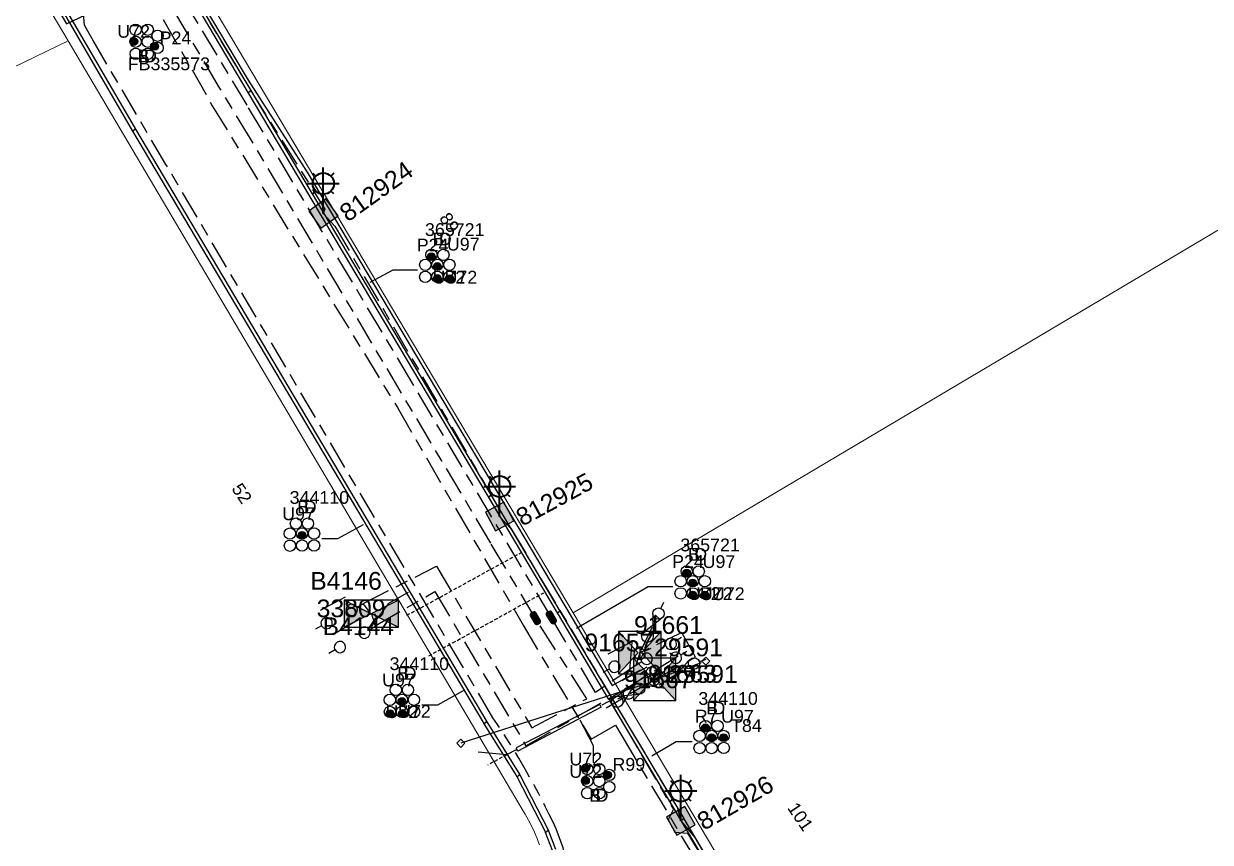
# Model space of a CAD drawing. Header units: metres. Extents: x 292510 to 295946, y 6251475 to 6256272.
# Drawn here: x 294801.5 to 294968.8, y 6255543.8 to 6255659.2 of the extents above; entities that cross this region are included whole.
import ezdxf
from ezdxf.enums import TextEntityAlignment as Align

# ---------------------------------------------------------------- set-up
doc = ezdxf.new("R2010")
doc.units = ezdxf.units.M
doc.linetypes.add('Cable Exist UG', pattern=[8.2, 4, -1.2, 1.8, -1.2])
doc.linetypes.add('DASHED', pattern=[0.75, 0.5, -0.25])
doc.layers.get('0').update_dxf_attribs({"color": 6})
doc.layers.add('Cadastre Land Parcels_SP_EXT', color=7, linetype='Continuous', lineweight=5)
for name, color, linetype in [('Duct_SP_EXT', 7, 'Continuous'), ('Equip_HV_EXT', 7, 'Continuous'), ('Equip_LV_EXT', 7, 'Continuous'), ('Equip_SP_SL_EXT', 7, 'Continuous'), ('Mains_HV_EXT', 7, 'Continuous'), ('Mains_LV_EXT', 7, 'Continuous'), ('Mains_SL_EXT', 7, 'Continuous'), ('Services_SP_EXT', 7, 'Continuous'), ('Sub_SP_EXT', 7, 'Continuous'), ('SupportsUG_SP_LV_SL_EXT', 7, 'Continuous'), ('Trench_SP_EXT', 7, 'Continuous')]:
    doc.layers.add(name, color=color, linetype=linetype)
doc.layers.add('UNKNOWN_FEATURES', color=1, linetype='DASHED', plot=False)
doc.styles.add('COLUMN_LABEL', font='arial.ttf')
doc.styles.add('iecARIAL', font='arial.ttf', dxfattribs={"height": 2})
doc.styles.add('POLE_LABEL', font='arial.ttf')
doc.styles.get("Standard").update_dxf_attribs({"font": 'arial.ttf'})
doc.styles.add('SWITCH_LABEL', font='arial.ttf', dxfattribs={"height": 2.5})
doc.linetypes.add('Cable E UG', pattern='A,6,-0.5,["E",Standard,S=1.7,R=0,X=0.5,Y=-1],-2.9', length=9.4)

# ---------------------------------------------------------------- blocks, each defined once
blk = doc.blocks.new('SUB_INDOOR_EXT')
h = blk.add_hatch(color=256)
h.paths.add_polyline_path([(3, 3), (0.24, 0), (3, -3)])
h.paths.add_polyline_path([(-3, -3), (-0.24, 0), (-3, 3)])
at = {"color": 7}
for p, q in [((-0.27, 0.81), (0.27, 0.81)), ((0, 0.81), (0, -0.81)), ((-0.27, -0.81), (0.27, -0.81))]:
    blk.add_line(p, q, dxfattribs=at)
blk.add_line((1.92, -2.26), (1.92, -2.26, 0))
for points in [[(-3, -3), (-0.24, 0), (-3, 3)], [(-3, -3), (3, -3), (3, 3), (-3, 3)], [(3, 3), (0.24, 0), (3, -3)]]:
    blk.add_lwpolyline(points, close=True)
for tag, height, flags, p in [('ASSET_NUM', 2.5, 8, (2, 2)), ('STREET_CODE', 0.2, 9, (1.5, 0)), ('CONSTRUCTED_VOLTAGE', 0.2, 9, (1.5, -0.2)), ('OPERATING_VOLTAGE', 0.2, 9, (1.5, -0.6)), ('ORIENTATION', 0.2, 9, (1.5, -0.8)), ('OWNED_BY', 0.2, 9, (1.5, -1)), ('OPERATED_BY', 0.2, 9, (1.5, -1.2)), ('SECONDARY_VOLTAGE', 0.2, 9, (1.5, -1.6)), ('NO_PHASES', 0.2, 9, (1.5, -0.4)), ('MAINTAINED_BY', 0.2, 9, (1.5, -1.4)), ('STATE', 0.2, 9, (1.5, -1.8)), ('SUBSTATION_TYPE', 0.2, 9, (1.5, -2.2)), ('STREETNAME', 0.2, 9, (1.5, -3)), ('SUBURB', 0.2, 9, (1.5, -3.2)), ('PARENT', 0.2, 9, (1.5, -2)), ('USAGE', 0.2, 9, (1.5, -2.4)), ('LEGEND', 0.2, 9, (1.5, -2.6)), ('LOCATION', 0.2, 9, (1.5, -2.8)), ('NOTES', 0.2, 9, (1.5, -3.4)), ('Z', 0.2, 1, (1.5, -3.6))]:
    blk.add_attdef(tag, text='', height=height, dxfattribs=dict(flags=flags)).set_placement(p, align=Align.MIDDLE_LEFT)
blk = doc.blocks.new('SUB_PADMOUNT_EXT')
for points in [[(0, 0), (-3.84, 1.92), (-3.84, -1.92)], [(0, 0), (3.84, 1.92), (3.84, -1.92)]]:
    blk.add_hatch(color=256).paths.add_polyline_path(points)
for p, q in [((3.84, 1.92), (-3.84, -1.92)), ((-3.84, 1.92), (3.84, -1.92))]:
    blk.add_line(p, q)
blk.add_lwpolyline([(-3.84, -1.92), (3.84, -1.92), (3.84, 1.92), (-3.84, 1.92)], close=True)
for tag, height, flags, p in [('ASSET_NUM', 2.5, 8, (2, 2)), ('STREET_CODE', 0.2, 9, (1.5, 0)), ('CONSTRUCTED_VOLTAGE', 0.2, 9, (1.5, -0.2)), ('OPERATING_VOLTAGE', 0.2, 9, (1.5, -0.6)), ('ORIENTATION', 0.2, 9, (1.5, -0.8)), ('OWNED_BY', 0.2, 9, (1.5, -1)), ('OPERATED_BY', 0.2, 9, (1.5, -1.2)), ('SECONDARY_VOLTAGE', 0.2, 9, (1.5, -1.6)), ('NO_PHASES', 0.2, 9, (1.5, -0.4)), ('MAINTAINED_BY', 0.2, 9, (1.5, -1.4)), ('STATE', 0.2, 9, (1.5, -1.8)), ('SUBSTATION_TYPE', 0.2, 9, (1.5, -2.2)), ('STREETNAME', 0.2, 9, (1.5, -3)), ('SUBURB', 0.2, 9, (1.5, -3.2)), ('PARENT', 0.2, 9, (1.5, -2)), ('USAGE', 0.2, 9, (1.5, -2.4)), ('LEGEND', 0.2, 9, (1.5, -2.6)), ('LOCATION', 0.2, 9, (1.5, -2.8)), ('NOTES', 0.2, 9, (1.5, -3.4)), ('Z', 0.2, 1, (1.5, -3.6))]:
    blk.add_attdef(tag, text='', height=height, dxfattribs=dict(flags=flags)).set_placement(p, align=Align.MIDDLE_LEFT)
blk = doc.blocks.new('COLUMN_EXT')
blk.add_hatch(color=256).paths.add_polyline_path([(-1.49, 1.48), (-1.49, -1.49), (1.48, -1.49), (1.48, 1.48)])
blk.add_lwpolyline([(-1.49, -1.49), (1.48, -1.49), (1.48, 1.48), (-1.49, 1.48)], close=True)
for tag, height, style, flags, p in [('ASSET_NUM', 2.5, 'COLUMN_LABEL', 8, (2, 2)), ('STRUCTURE_PLANT_NUMBER', 0.2, 'POLE_LABEL', 9, (1.81, 0.03)), ('STREET_CODE', 0.2, 'COLUMN_LABEL', 9, (1.81, -0.2))]:
    blk.add_attdef(tag, text='', height=height, dxfattribs=dict(style=style, flags=flags)).set_placement(p, align=Align.MIDDLE_LEFT)
at = {"flags": 9}
for tag, p in [('COLUMN_TYPE', (1.81, -0.4)), ('OWNED_BY', (1.81, -0.6)), ('STATE', (1.81, -0.8)), ('USAGE', (1.81, -1)), ('STREETNAME', (1.81, -1.6)), ('LEGEND', (1.81, -1.2)), ('LOCATION', (1.81, -1.4)), ('SUBURB', (1.81, -1.8)), ('NOTES', (1.81, -2))]:
    blk.add_attdef(tag, text='', height=0.2, dxfattribs=at).set_placement(p, align=Align.MIDDLE_LEFT)
at = {"flags": 1}
blk.add_attdef('Z', (1.81, -2.35), '', height=0.2, dxfattribs=at)
blk = doc.blocks.new('DUCT_EXT')
blk.add_circle((0, 0.8), 0.8)
at = {"flags": 1}
blk.add_attdef('Z', (0, 0), '', height=0.2, dxfattribs=at)
at = {"flags": 9}
for tag, p in [('DUCT_CODE', (0, 0)), ('XSECT_TYPE', (0, -0.2)), ('STATE', (0, -0.6)), ('FB_REFERENCE', (0, -0.4)), ('NOTES', (0, -0.8))]:
    blk.add_attdef(tag, text='', height=0.2, dxfattribs=at).set_placement(p, align=Align.MIDDLE_LEFT)
blk = doc.blocks.new('SL_LANTERN_EXT')
at = {"lineweight": 40}
for p, q in [((-1.46, 5.68), (-1.06, 5.28)), ((0, 1.97), (0, 6.47)), ((1.46, 5.68), (1.06, 5.28)), ((-2.25, 4.22), (2.25, 4.22)), ((-1.46, 2.76), (-1.06, 3.16)), ((0, 0), (0, 2.72)), ((1.46, 2.76), (1.06, 3.16))]:
    blk.add_line(p, q, dxfattribs=at)
blk.add_circle((0, 4.22), 1.5, dxfattribs=at)
at = {"style": 'iecARIAL', "flags": 9}
blk.add_attdef('ASSET_NUM', (1.5, 1.5), '', height=2.5, dxfattribs=at)
for tag, p, height, flags in [('OPERATING_VOLTAGE', (0.98, -1.65), 0.2, 9), ('ORIENTATION', (0.98, -1.85), 0.2, 9), ('CONSTRUCTED_VOLTAGE', (0.98, -0.65), 0.2, 9), ('CONTROL_TYPE', (0.98, -0.85), 0.2, 9), ('LANTERN_PURPOSE', (0.98, -1.05), 0.2, 9), ('LANTERN_TYPE', (0.98, -1.25), 0.2, 9), ('NO_PHASES', (0.98, -1.45), 0.2, 9), ('LNUMBER', (2.18, -3.25), 2.5, 8), ('OWNED_BY', (0.98, -2.05), 0.2, 9), ('STATE', (0.98, -2.25), 0.2, 9), ('USAGE', (0.98, -2.45), 0.2, 9), ('CEXIST', (0.98, -2.65), 0.2, 9), ('CNEW', (0.98, -2.85), 0.2, 9), ('CNUMBER', (0.98, -3.05), 0.2, 9), ('CREMOVE', (0.98, -3.25), 0.2, 9), ('CREPLACE', (0.98, -3.45), 0.2, 9), ('LKINGHEIGHT', (0.98, -3.65), 0.2, 9), ('LBRACKET', (0.98, -3.85), 0.2, 9), ('LBRACKETVOCAB', (0.98, -4.05), 0.2, 9), ('LCATEGORY', (0.98, -4.25), 0.2, 9), ('LCHARGE1', (0.98, -4.45), 0.2, 9), ('LCHARGE1PERCENT', (0.98, -4.65), 0.2, 9), ('LCHARGE2', (0.98, -4.85), 0.2, 9), ('LCHARGE2PERCENT', (0.98, -5.05), 0.2, 9), ('LCHARGE3', (0.98, -5.25), 0.2, 9), ('LCHARGE3PERCENT', (0.98, -5.45), 0.2, 9), ('LEXIST', (0.98, -5.65), 0.2, 9), ('LLAMP', (0.98, -5.85), 0.2, 9), ('LLAMPVOCAB', (0.98, -6.05), 0.2, 9), ('LMAST', (0.98, -6.25), 0.2, 9), ('LMASTVOCAB', (0.98, -6.45), 0.2, 9), ('LNEW', (0.98, -6.65), 0.2, 9), ('LANTNUMBER', (0.98, -6.85), 0.2, 9), ('LOUTREACH', (0.98, -7.25), 0.2, 9), ('LOUTREACHVOCAB', (0.98, -7.45), 0.2, 9), ('LRATECODE', (0.98, -7.65), 0.2, 9), ('LREMOVE', (0.98, -7.85), 0.2, 9), ('LREPLACE', (0.98, -8.05), 0.2, 9), ('LTYPE', (0.98, -8.25), 0.2, 9), ('LTYPEVOCAB', (0.98, -8.45), 0.2, 9), ('STREETNAME', (0.98, -9.25), 0.2, 9), ('SUBURB', (0.98, -9.45), 0.2, 1), ('LEGEND', (0.98, -8.65), 0.2, 9), ('LOCATION', (0.98, -8.85), 0.2, 9), ('NOTES', (0.98, -9.05), 0.2, 9)]:
    blk.add_attdef(tag, p, '', height=height, dxfattribs=dict(flags=flags))
blk = doc.blocks.new('CCP_EXT')
at = {"flags": 9}
for tag, p in [('LIFE_SUPPORT', (0, -1.6)), ('STATE', (0, -1.8)), ('NOTES', (0, -2))]:
    blk.add_attdef(tag, text='', height=0.2, dxfattribs=at).set_placement(p, align=Align.MIDDLE_LEFT)
blk.add_wipeout([(0, 0.57), (0.57, 0), (0, -0.57), (-0.57, 0)])
blk.add_lwpolyline([(-0.57, 0), (0, 0.57), (0.57, 0), (0, -0.57), (-0.57, 0)])
at = {"flags": 1}
blk.add_attdef('Z', (0, 0), '', height=0.2, dxfattribs=at)
at = {"flags": 9}
for tag, p in [('CCP_TYPE', (0, 0)), ('CONSTRUCTED_VOLTAGE', (0, -0.2)), ('OPERATING_VOLTAGE', (0, -0.6)), ('ORIENTATION', (0, -0.8)), ('OWNED_BY', (0, -1)), ('NO_PHASES', (0, -0.4)), ('USAGE', (0, -1.2)), ('LEGEND', (0, -1.4))]:
    blk.add_attdef(tag, text='', height=0.2, dxfattribs=at).set_placement(p, align=Align.MIDDLE_LEFT)
blk = doc.blocks.new('HV_STJ_EXT')
h = blk.add_hatch(color=256)
edge = h.paths.add_edge_path()
edge.add_ellipse((-0.59, 0.13), major_axis=(0.226, 0.226), ratio=1, start_angle=45, end_angle=135)
edge.add_line((-0.91, 0.13), (-0.91, -0.13))
edge.add_ellipse((-0.59, -0.13), major_axis=(0.226, 0.226), ratio=1, start_angle=135, end_angle=225)
edge.add_line((-0.59, -0.45), (0.59, -0.45))
edge.add_ellipse((0.59, -0.13), major_axis=(-0.226, 0.226), ratio=1, start_angle=135, end_angle=225)
edge.add_line((0.91, -0.13), (0.91, 0.13))
edge.add_ellipse((0.59, 0.13), major_axis=(-0.226, 0.226), ratio=1, start_angle=225, end_angle=315)
edge.add_line((0.59, 0.45), (-0.59, 0.45))
blk.add_lwpolyline([(-0.91, 0.13), (-0.91, -0.13, 0.414214), (-0.59, -0.45), (0.59, -0.45, 0.414214), (0.91, -0.13), (0.91, 0.13, 0.414214), (0.59, 0.45), (-0.59, 0.45, 0.414214)], format="xyb", close=True)
for tag, flags, p in [('ORIENTATION', 9, (1.5, 0)), ('Z', 1, (1.5, -0.8)), ('USAGE', 9, (1.5, -0.2)), ('LEGEND', 9, (1.5, -0.4)), ('NOTES', 9, (1.5, -0.6))]:
    blk.add_attdef(tag, text='', height=0.2, dxfattribs=dict(flags=flags)).set_placement(p, align=Align.MIDDLE_LEFT)
blk = doc.blocks.new('LV_UG_DFUSE_CLOSED_EXT')
for points in [[(1, 0), (0, 0)], [(5.04, 0.73), (2.16, -0.72)], [(5.05, -0.71), (2.16, 0.72)], [(6.2, 0.01), (7.2, 0.01)]]:
    blk.add_lwpolyline(points)
for centre in [(1.8, 0), (5.4, 0.01)]:
    blk.add_circle(centre, 0.8)
at = {"flags": 9}
for tag, p in [('ACTUAL_STATUS', (0, 0)), ('CONSTRUCTED_VOLTAGE', (0, -0.2)), ('OPERATING_VOLTAGE', (0, -0.6)), ('ORIENTATION', (0, -0.8)), ('STATE', (0, -1)), ('SWITCH_TYPE', (0, -1.2)), ('NO_PHASES', (0, -0.4)), ('USAGE', (0, -1.4)), ('NOTES', (0, -1.6))]:
    blk.add_attdef(tag, text='', height=0.2, dxfattribs=at).set_placement(p, align=Align.MIDDLE_LEFT)
at = {"flags": 1}
blk.add_attdef('Z', (0, 0), '', height=0.2, dxfattribs=at)
blk = doc.blocks.new('SWG_HOLEC_SU_EXT')
blk.add_line((1.8, -2), (5.8, -2))
for points in [[(1, 0), (0, 0)], [(6.6, 0), (7.6, 0)]]:
    blk.add_lwpolyline(points)
for points in [[(1.8, -0.8, 1), (1.8, 0.8, 1)], [(5.8, -0.8, 1), (5.8, 0.8, 1)]]:
    blk.add_lwpolyline(points, format="xyb", close=True)
at = {"style": 'SWITCH_LABEL', "flags": 8}
blk.add_attdef('ASSET_NUM', text='', height=2.5, rotation=179.9544, dxfattribs=at).set_placement((-2.4, 0), align=Align.MIDDLE_LEFT)
at = {"flags": 1}
blk.add_attdef('Z', (0, 0), '', height=0.2, dxfattribs=at)
at = {"flags": 9}
for tag, p in [('ACTUAL_STATUS', (0, -0.4)), ('CONSTRUCTED_VOLTAGE', (0, -0.6)), ('OPERATING_VOLTAGE', (0, -1)), ('ORIENTATION', (0, -1.2)), ('OWNED_BY', (0, -1.4)), ('NO_PHASES', (0, -0.8)), ('PARENT', (0, -1.6)), ('STATE', (0, -1.8)), ('SWITCH_TYPE', (0, -2)), ('STREETNAME', (0, -2.6)), ('SUBURB', (0, -2.8)), ('USAGE', (0, -2.2)), ('LOCATION', (0, -2.4)), ('NOTES', (0, -3))]:
    blk.add_attdef(tag, text='', height=0.2, dxfattribs=at).set_placement(p, align=Align.MIDDLE_LEFT)
at = {"style": 'SWITCH_LABEL', "flags": 9}
blk.add_attdef('STREET_CODE', text='', height=0.2, dxfattribs=at).set_placement((0, -0.2), align=Align.MIDDLE_LEFT)
blk = doc.blocks.new('CABLE_LARGE_EXT')
h = blk.add_hatch(color=256)
edge = h.paths.add_edge_path()
edge.add_arc((0, 0.55), 0.55, 0, 360)
blk.add_circle((0, 0.55), 0.55)
at = {"flags": 1}
blk.add_attdef('Z', (0, 0), '', height=0.2, dxfattribs=at)
at = {"flags": 9}
for tag, p in [('COND_CODE', (0, 0)), ('STATE', (0, -0.4)), ('XSECT_SIZE', (0, -0.6)), ('FB_REFERENCE', (0, -0.2)), ('NOTES', (0, -0.8))]:
    blk.add_attdef(tag, text='', height=0.2, dxfattribs=at).set_placement(p, align=Align.MIDDLE_LEFT)

msp = doc.modelspace()

# ---------------------------------------------------------------- linework, layer by layer
at = {"layer": 'Cadastre Land Parcels_SP_EXT', "linetype": 'Continuous'}
for points in [[(294605.49, 6255718.55), (294650.92, 6255644.6), (294651.61, 6255643.49), (294665.66, 6255616.88), (294666.37, 6255615.53), (294684.12, 6255596.9), (294807.76, 6255656.79), (294807.76, 6255656.79), (294756.42, 6255743.27)], [(295060.55, 6255683.98), (294878.95, 6255576.17), (294916.81, 6255512.44)], [(294874.19, 6255543.48), (294874.02, 6255543.93), (294873.85, 6255544.37), (294873.67, 6255544.8), (294873.48, 6255545.24), (294873.29, 6255545.67), (294873.08, 6255546.09), (294872.87, 6255546.52), (294872.66, 6255546.94), (294872.43, 6255547.36), (294872.2, 6255547.77), (294871.96, 6255548.18), (294807.76, 6255656.79), (294684.12, 6255596.9)]]:
    msp.add_lwpolyline(points, dxfattribs=at)
msp.add_lwpolyline([(295060.55, 6255683.98), (295056.23, 6255701.34), (295054.14, 6255708.99), (295047.13, 6255734.62), (294941.58, 6255738.13), (294819.38, 6255676.46), (294825.79, 6255665.67), (294878.95, 6255576.17), (295060.55, 6255683.98)], close=True, dxfattribs=at)
at = {"layer": 'Duct_SP_EXT'}
for p, q in [((294833.54, 6255649.79), (294822.37, 6255668.58)), ((294833.13, 6255649.55), (294821.95, 6255668.34)), ((294806.98, 6255661.92), (294817.22, 6255644.34)), ((294806.56, 6255661.68), (294816.8, 6255644.09)), ((294833.13, 6255649.55), (294833.34, 6255649.67)), ((294876.72, 6255576.19), (294833.13, 6255649.55)), ((294833.54, 6255649.79), (294833.34, 6255649.67)), ((294877.13, 6255576.43), (294833.54, 6255649.79)), ((294816.8, 6255644.09), (294817.01, 6255644.22)), ((294816.8, 6255644.09), (294866.35, 6255560.55)), ((294817.22, 6255644.34), (294817.01, 6255644.22)), ((294817.22, 6255644.34), (294866.76, 6255560.79)), ((294876.72, 6255576.19), (294876.92, 6255576.31)), ((294876.72, 6255576.19), (294876.92, 6255576.31)), ((294883.98, 6255563.97), (294876.72, 6255576.19)), ((294877.13, 6255576.43), (294876.92, 6255576.31)), ((294877.13, 6255576.43), (294876.92, 6255576.31)), ((294884.4, 6255564.21), (294877.13, 6255576.43)), ((294882.69, 6255563.27), (294870.9, 6255557.12)), ((294882.69, 6255563.27), (294882.8, 6255563.06)), ((294883.98, 6255563.97), (294884.19, 6255564.09)), ((294884.14, 6255563.73), (294884.34, 6255563.85)), ((294894.16, 6255546.91), (294884.14, 6255563.73)), ((294884.4, 6255564.21), (294884.19, 6255564.09)), ((294884.55, 6255563.97), (294884.34, 6255563.85)), ((294894.58, 6255547.16), (294884.55, 6255563.97)), ((294882.91, 6255562.85), (294871.12, 6255556.69)), ((294882.91, 6255562.85), (294882.8, 6255563.06)), ((294866.35, 6255560.55), (294866.55, 6255560.67)), ((294866.35, 6255560.54), (294866.55, 6255560.67)), ((294866.35, 6255560.55), (294866.35, 6255560.54)), ((294866.35, 6255560.54), (294871.02, 6255553.08)), ((294866.76, 6255560.79), (294866.55, 6255560.67)), ((294866.76, 6255560.79), (294866.55, 6255560.67)), ((294866.76, 6255560.79), (294866.76, 6255560.79)), ((294866.76, 6255560.79), (294871.43, 6255553.32)), ((294870.9, 6255557.12), (294871.01, 6255556.91)), ((294871.12, 6255556.69), (294871.01, 6255556.91)), ((294871.02, 6255553.08), (294871.23, 6255553.2)), ((294871.43, 6255553.32), (294871.23, 6255553.2)), ((294871.43, 6255553.32), (294875.45, 6255545.47)), ((294871.02, 6255553.08), (294875.02, 6255545.25)), ((294894.16, 6255546.91), (294894.37, 6255547.03)), ((294894.16, 6255546.91), (294894.37, 6255547.03)), ((294907.87, 6255523.82), (294894.16, 6255546.91)), ((294894.58, 6255547.16), (294894.37, 6255547.03)), ((294894.58, 6255547.15), (294894.37, 6255547.03)), ((294908.29, 6255524.06), (294894.58, 6255547.15)), ((294875.01, 6255545.26), (294875.23, 6255545.36)), ((294875.02, 6255545.25), (294875.01, 6255545.26)), ((294875.01, 6255545.26), (294876, 6255542.69)), ((294875.02, 6255545.25), (294875.23, 6255545.36)), ((294875.45, 6255545.47), (294875.23, 6255545.36)), ((294875.45, 6255545.46), (294875.23, 6255545.36)), ((294875.45, 6255545.47), (294875.45, 6255545.46)), ((294875.45, 6255545.46), (294876.46, 6255542.84))]:
    msp.add_line(p, q, dxfattribs=at)
for points in [[(294856.99, 6255624.47), (294853.52, 6255624.47), (294850.29, 6255622.74)], [(294843.51, 6255586.64), (294845.78, 6255586.64), (294849.38, 6255588.64)], [(294892.99, 6255579.86), (294889.52, 6255579.86), (294879.43, 6255573.94)], [(294892.99, 6255579.86), (294889.52, 6255579.86), (294879.43, 6255573.94)], [(294857.59, 6255563.2), (294859.87, 6255563.21), (294863.47, 6255565.2)], [(294881.8, 6255555.04), (294881.8, 6255557.44), (294879.92, 6255561.05)], [(294895.7, 6255558), (294893.46, 6255558), (294890.03, 6255555.96)]]:
    msp.add_lwpolyline(points, dxfattribs=at)
at = {"layer": 'Mains_HV_EXT', "linetype": 'Cable E UG'}
msp.add_lwpolyline([(294666.53, 6255745.87), (294665.73, 6255747.87), (294673.5, 6255750.5), (294682.13, 6255752.44), (294689.73, 6255753.41), (294699.84, 6255753.92), (294738.99, 6255754.1), (294744.19, 6255753.58), (294747.73, 6255752.21), (294750.99, 6255750.5), (294754.02, 6255747.92), (294757.16, 6255744.1), (294807.51, 6255659.2), (294823.79, 6255666.98), (294833.13, 6255651.29), (294841.43, 6255638.28), (294884.44, 6255565.92), (294888.42, 6255568.15)], dxfattribs=at)
at = {"layer": 'Mains_HV_EXT', "linetype": 'Cable Exist UG'}
for points in [[(294875.85, 6255575.55), (294856.21, 6255608.7), (294832.96, 6255647.75), (294823.17, 6255664.05), (294817.86, 6255673.15)], [(294873.64, 6255575.38), (294867.32, 6255586.01), (294833.55, 6255642.84), (294828.94, 6255650.44), (294822.26, 6255661.76), (294819.76, 6255665.99), (294808.93, 6255660.71), (294808.29, 6255661.79)], [(294850.51, 6255575.95), (294849.35, 6255577.5), (294859.66, 6255582.75), (294859.66, 6255582.75), (294873.12, 6255559.97), (294880.87, 6255564.06), (294873.59, 6255575.48)], [(294888.35, 6255570.55), (294887.79, 6255568.74), (294882.08, 6255564.95), (294875.85, 6255575.55)], [(294890.44, 6255566.79), (294896.19, 6255569.9), (294894.28, 6255573.4), (294888.35, 6255570.55)]]:
    msp.add_lwpolyline(points, dxfattribs=at)
at = {"layer": 'Mains_LV_EXT', "linetype": 'Cable Exist UG'}
msp.add_lwpolyline([(294890.44, 6255566.79), (294884.42, 6255563.21), (294884.42, 6255563.21), (294893.08, 6255548.47), (294892.34, 6255547.01), (294893.28, 6255545.26), (294895.07, 6255545.12), (294915.09, 6255511.42)], dxfattribs=at)
at = {"layer": 'Mains_SL_EXT', "linetype": 'Cable Exist UG'}
for points in [[(294821.72, 6255668.32), (294825.07, 6255663.86), (294825.07, 6255663.86), (294833.51, 6255649.78), (294843.93, 6255633.1), (294843.72, 6255632.47)], [(294843.72, 6255632.47), (294845.36, 6255630.69), (294845.36, 6255630.69), (294868.35, 6255591.13), (294868.58, 6255589.76)]]:
    msp.add_lwpolyline(points, dxfattribs=at)
msp.add_lwpolyline([(294894.12, 6255546.84), (294896.08, 6255544.52), (294896.08, 6255544.52), (294910.17, 6255520.81), (294915.53, 6255512.12), (294915.53, 6255512.12, -0.111352), (294919.41, 6255498.98), (294919.41, 6255498.98), (294918.79, 6255496.91)], format="xyb", dxfattribs=at)
at = {"layer": 'Trench_SP_EXT', "linetype": 'Cable Exist UG'}
for points in [[(294852.85, 6255577.47), (294855.71, 6255579.09)], [(294852.87, 6255577.45), (294850.19, 6255573.88)], [(294886.93, 6255568.07), (294887.28, 6255572.42)], [(294886.93, 6255568.07), (294887.96, 6255566.16)], [(294887.92, 6255566.26), (294884.39, 6255563.89), (294884.25, 6255564.1)], [(294887.96, 6255566.16), (294892.61, 6255565.43)], [(294884.39, 6255563.89), (294882.97, 6255563.15)], [(294871.01, 6255556.91), (294869.55, 6255556.14), (294865.34, 6255556.57)]]:
    msp.add_lwpolyline(points, dxfattribs=at)
at = {"layer": 'UNKNOWN_FEATURES'}
for points in [[(294855.49, 6255575.83), (294858.83, 6255577.63), (294871.65, 6255584.7)], [(294858.58, 6255570.11), (294861.95, 6255571.93), (294874.8, 6255579.01)], [(294870.27, 6255556.53), (294866.9, 6255554.71)]]:
    msp.add_lwpolyline(points, dxfattribs=at)

# ---------------------------------------------------------------- block references
at = {"layer": 'Duct_SP_EXT'}
for name, p, rotation in [('DUCT_EXT', (294816.46, 6255658.38), 270.0872838814508), ('DUCT_EXT', (294818.16, 6255658.38), 270.0872838814508), ('DUCT_EXT', (294816.46, 6255656.68), 270.0872838814508), ('DUCT_EXT', (294818.16, 6255656.68), 270.0872838814508), ('DUCT_EXT', (294819.56, 6255657.53), 270.0872838814508), ('DUCT_EXT', (294816.47, 6255654.98), 270.0872838814508), ('DUCT_EXT', (294818.17, 6255654.98), 270.0872838814508), ('DUCT_EXT', (294819.56, 6255655.83), 270.0872838814508), ('DUCT_EXT', (294839.86, 6255587.95), 0.2168969103436071), ('DUCT_EXT', (294841.56, 6255587.95), 0.2168969103436071), ('DUCT_EXT', (294839.01, 6255586.54), 0.2168969103436071), ('DUCT_EXT', (294840.71, 6255586.55), 0.2168969103436071), ('DUCT_EXT', (294842.41, 6255586.56), 0.2168969103436071), ('DUCT_EXT', (294839.02, 6255584.84), 0.2168969103436071), ('DUCT_EXT', (294840.72, 6255584.85), 0.2168969103436071), ('DUCT_EXT', (294842.42, 6255584.86), 0.2168969103436071), ('DUCT_EXT', (294853.95, 6255564.51), 0.2168969103436071), ('DUCT_EXT', (294855.65, 6255564.51), 0.2168969103436071), ('DUCT_EXT', (294853.1, 6255563.1), 0.2168969103436071), ('DUCT_EXT', (294854.8, 6255563.11), 0.2168969103436071), ('DUCT_EXT', (294856.5, 6255563.12), 0.2168969103436071), ('DUCT_EXT', (294853.11, 6255561.4), 0.2168969103436071), ('DUCT_EXT', (294854.81, 6255561.41), 0.2168969103436071), ('DUCT_EXT', (294856.51, 6255561.42), 0.2168969103436071), ('DUCT_EXT', (294897.6, 6255559.41), 0.2168969103436071), ('DUCT_EXT', (294899.3, 6255559.42), 0.2168969103436071), ('DUCT_EXT', (294896.76, 6255558.01), 0.2168969103436071), ('DUCT_EXT', (294898.46, 6255558.01), 0.2168969103436071), ('DUCT_EXT', (294900.16, 6255558.02), 0.2168969103436071), ('DUCT_EXT', (294896.77, 6255556.31), 0.2168969103436071), ('DUCT_EXT', (294898.47, 6255556.31), 0.2168969103436071), ('DUCT_EXT', (294900.17, 6255556.32), 0.2168969103436071), ('DUCT_EXT', (294880.13, 6255554.15), 270.0872838814508), ('DUCT_EXT', (294881.83, 6255554.15), 270.0872838814508), ('DUCT_EXT', (294880.13, 6255552.45), 270.0872838814508), ('DUCT_EXT', (294881.83, 6255552.45), 270.0872838814508), ('DUCT_EXT', (294883.23, 6255553.31), 270.0872838814508), ('CABLE_LARGE_EXT', (294883.23, 6255553.31), 270.0852246836571), ('DUCT_EXT', (294880.14, 6255550.75), 270.0872838814508), ('DUCT_EXT', (294881.84, 6255550.75), 270.0872838814508), ('DUCT_EXT', (294883.23, 6255551.61), 270.0872838814508)]:
    msp.add_blockref(name, p, dxfattribs=dict(at, rotation=rotation))
for name, p in [('CABLE_LARGE_EXT', (294817, 6255656.17)), ('CABLE_LARGE_EXT', (294819.92, 6255655.49)), ('DUCT_EXT', (294858.95, 6255625.84)), ('CABLE_LARGE_EXT', (294858.95, 6255625.84)), ('DUCT_EXT', (294860.65, 6255625.84)), ('DUCT_EXT', (294858.1, 6255624.44)), ('DUCT_EXT', (294859.8, 6255624.44)), ('CABLE_LARGE_EXT', (294859.8, 6255624.44)), ('DUCT_EXT', (294861.5, 6255624.44)), ('DUCT_EXT', (294858.1, 6255622.74)), ('DUCT_EXT', (294859.8, 6255622.74)), ('CABLE_LARGE_EXT', (294859.8, 6255622.75)), ('DUCT_EXT', (294861.5, 6255622.74)), ('CABLE_LARGE_EXT', (294861.5, 6255622.74)), ('CABLE_LARGE_EXT', (294840.71, 6255586.55)), ('DUCT_EXT', (294894.95, 6255581.22)), ('CABLE_LARGE_EXT', (294894.95, 6255581.22)), ('DUCT_EXT', (294896.65, 6255581.22)), ('DUCT_EXT', (294894.1, 6255579.82)), ('DUCT_EXT', (294895.8, 6255579.82)), ('CABLE_LARGE_EXT', (294895.8, 6255579.82)), ('DUCT_EXT', (294897.5, 6255579.82)), ('DUCT_EXT', (294894.1, 6255578.12)), ('DUCT_EXT', (294895.8, 6255578.12)), ('CABLE_LARGE_EXT', (294895.8, 6255578.14)), ('DUCT_EXT', (294897.5, 6255578.12)), ('CABLE_LARGE_EXT', (294897.5, 6255578.12)), ('CABLE_LARGE_EXT', (294897.5, 6255578.12)), ('CABLE_LARGE_EXT', (294854.8, 6255563.11)), ('CABLE_LARGE_EXT', (294853.13, 6255561.4)), ('CABLE_LARGE_EXT', (294854.88, 6255561.44)), ('CABLE_LARGE_EXT', (294897.6, 6255559.41)), ('CABLE_LARGE_EXT', (294898.46, 6255558.01)), ('CABLE_LARGE_EXT', (294900.16, 6255558.02)), ('CABLE_LARGE_EXT', (294880.68, 6255553.72)), ('CABLE_LARGE_EXT', (294880.67, 6255551.97))]:
    msp.add_blockref(name, p, dxfattribs=at)
at = {"layer": 'Equip_HV_EXT'}
ref = msp.add_blockref('SWG_HOLEC_SU_EXT', (294849.32, 6255577.43), dxfattribs=dict(at, rotation=207.7884540194287))
ref.add_attrib('ASSET_NUM', 'B4146', dxfattribs={"layer": '0', "height": 2.5, "style": 'SWITCH_LABEL'}).set_placement((294846.92, 6255578.68), align=Align.BOTTOM_CENTER)
for p, rotation in [((294875.87, 6255575.53), 300.7142473707401), ((294873.62, 6255575.41), 300.7091366817525)]:
    msp.add_blockref('HV_STJ_EXT', p, dxfattribs=dict(at, rotation=rotation))
ref = msp.add_blockref('SWG_HOLEC_SU_EXT', (294851.06, 6255574.28), dxfattribs=dict(at, rotation=210.4249665767946))
ref.add_attrib('ASSET_NUM', 'B4144', dxfattribs={"layer": '0', "height": 2.5, "style": 'SWITCH_LABEL'}).set_placement((294848.66, 6255575.53), align=Align.TOP_CENTER)
ref = msp.add_blockref('SWG_HOLEC_SU_EXT', (294887.79, 6255568.74), dxfattribs=dict(at, rotation=31.94926007877473))
ref.add_attrib('ASSET_NUM', '91657', dxfattribs={"layer": '0', "height": 2.5, "style": 'SWITCH_LABEL'}).set_placement((294885.39, 6255569.99), align=Align.BOTTOM_CENTER)
ref = msp.add_blockref('SWG_HOLEC_SU_EXT', (294888.48, 6255566.8), dxfattribs=dict(at, rotation=31.55924477169271))
ref.add_attrib('ASSET_NUM', '91667', dxfattribs={"layer": '0', "height": 2.5, "style": 'SWITCH_LABEL'}).set_placement((294886.08, 6255568.05), align=Align.TOP_LEFT)
at = {"layer": 'Equip_LV_EXT', "rotation": 210.788424167628}
msp.add_blockref('LV_UG_DFUSE_CLOSED_EXT', (294889.79, 6255566.41), dxfattribs=at)
at = {"layer": 'Equip_SP_SL_EXT'}
for p in [(294843.72, 6255632.47), (294868.58, 6255589.76), (294894.12, 6255546.84)]:
    msp.add_blockref('SL_LANTERN_EXT', p, dxfattribs=at)
at = {"layer": 'Sub_SP_EXT'}
ref = msp.add_blockref('SUB_PADMOUNT_EXT', (294850.49, 6255576.05), dxfattribs=at)
ref.add_attrib('ASSET_NUM', '33809', dxfattribs={"layer": '0', "height": 2.5}).set_placement((294852.49, 6255576.8), align=Align.MIDDLE_RIGHT)
ref = msp.add_blockref('SUB_INDOOR_EXT', (294888.35, 6255570.55), dxfattribs=at)
ref.add_attrib('ASSET_NUM', '29591', dxfattribs={"layer": '0', "height": 2.5}).set_placement((294890.35, 6255571.3), align=Align.MIDDLE_LEFT)
ref = msp.add_blockref('SUB_INDOOR_EXT', (294890.44, 6255566.79), dxfattribs=at)
ref.add_attrib('ASSET_NUM', '29591', dxfattribs={"layer": '0', "height": 2.5}).set_placement((294892.44, 6255567.54), align=Align.MIDDLE_LEFT)
at = {"layer": 'SupportsUG_SP_LV_SL_EXT'}
ref = msp.add_blockref('COLUMN_EXT', (294843.72, 6255632.47), dxfattribs=dict(at, rotation=125.6673382279816))
ref.add_attrib('ASSET_NUM', '812924', dxfattribs={"layer": '0', "height": 2.5, "rotation": 35.6673, "style": 'COLUMN_LABEL'}).set_placement((294845.72, 6255633.22), align=Align.TOP_LEFT)
ref = msp.add_blockref('COLUMN_EXT', (294868.58, 6255589.76), dxfattribs=dict(at, rotation=118.4465930583477))
ref.add_attrib('ASSET_NUM', '812925', dxfattribs={"layer": '0', "height": 2.5, "rotation": 28.4466, "style": 'COLUMN_LABEL'}).set_placement((294870.58, 6255590.51), align=Align.TOP_LEFT)
ref = msp.add_blockref('COLUMN_EXT', (294894.12, 6255546.84), dxfattribs=dict(at, rotation=119.9089293311957))
ref.add_attrib('ASSET_NUM', '812926', dxfattribs={"layer": '0', "height": 2.5, "rotation": 29.9089, "style": 'COLUMN_LABEL'}).set_placement((294896.12, 6255547.59), align=Align.TOP_LEFT)

# ---------------------------------------------------------------- texts
at = {"layer": 'Cadastre Land Parcels_SP_EXT'}
for s, rotation, p in [('89', 304.1088, (294859.98, 6255631.82)), ('52', 303.9714, (294830.71, 6255593.67)), ('101', 304.1081, (294909.06, 6255548.67))]:
    msp.add_text(s, height=1.8, rotation=rotation, dxfattribs=at).set_placement(p)
at = {"layer": 'Duct_SP_EXT'}
for s, p in [('U72', (294814.67, 6255657.25)), ('P24', (294820.64, 6255656.33)), ('B', (294817.53, 6255653.77)), ('D', (294818.43, 6255653.77)), ('FB335573', (294816.15, 6255652.67)), ('365721', (294858.05, 6255629.3)), ('P24', (294856.89, 6255627.12)), ('B', (294859.11, 6255627.99)), ('D', (294860.01, 6255627.99)), ('U97', (294861.14, 6255627.25)), ('U72', (294859.12, 6255622.6)), ('U72', (294860.81, 6255622.59)), ('344110', (294838.97, 6255591.54)), ('B', (294840.06, 6255590.18)), ('D', (294840.96, 6255590.18)), ('U97', (294837.92, 6255589.24)), ('365721', (294894.05, 6255584.84)), ('B', (294895.11, 6255583.52)), ('D', (294896.01, 6255583.52)), ('P24', (294892.89, 6255582.51)), ('U97', (294897.19, 6255582.49)), ('U72', (294895.12, 6255577.99)), ('U72', (294896.81, 6255577.97)), ('U72', (294898.51, 6255577.96)), ('344110', (294853.06, 6255568.1)), ('B', (294854.15, 6255566.74)), ('D', (294855.05, 6255566.74)), ('U97', (294852.01, 6255565.8)), ('344110', (294896.59, 6255563.2)), ('U72', (294852.5, 6255561.34)), ('U72', (294854.25, 6255561.38)), ('B', (294897.68, 6255561.84)), ('D', (294898.58, 6255561.84)), ('R7', (294896.09, 6255560.71)), ('U97', (294899.8, 6255560.69)), ('T84', (294901.2, 6255559.38)), ('U72', (294878.42, 6255554.66)), ('R99', (294884.48, 6255553.91)), ('U72', (294878.41, 6255552.91)), ('B', (294881.2, 6255549.54)), ('D', (294882.1, 6255549.54))]:
    msp.add_text(s, height=1.8, dxfattribs=at).set_placement(p)

# ---------------------------------------------------------------- next in the draw order: block references
at = {"layer": 'Services_SP_EXT'}
for p in [(294890.57, 6255575.27), (294897.66, 6255569.36), (294863.1, 6255557.78)]:
    msp.add_blockref('CCP_EXT', p, dxfattribs=at)

# ---------------------------------------------------------------- next in the draw order: linework, layer by layer
at = {"layer": 'Mains_HV_EXT', "linetype": 'Cable Exist UG'}
for points in [[(294817.1, 6255666.96), (294828.07, 6255647.67), (294854.16, 6255605.13), (294871.88, 6255574.43), (294881.48, 6255558.38), (294884.89, 6255560.32), (294885.79, 6255558.82), (294885.79, 6255558.82), (294907.55, 6255522.29)], [(294850.51, 6255576.05), (294851.03, 6255574.36), (294859.46, 6255579.16), (294859.46, 6255579.16), (294872.28, 6255557.44), (294884.17, 6255564.2), (294886.43, 6255565.52), (294889.02, 6255567.14), (294890.48, 6255566.78)]]:
    msp.add_lwpolyline(points, dxfattribs=at)
msp.add_lwpolyline([(294866.44, 6255493.24, -0.239862), (294872.86, 6255515.62), (294872.86, 6255515.62), (294873.48, 6255516.35), (294873.66, 6255516.65), (294873.66, 6255516.65, 0.195065), (294878.12, 6255540.47), (294878.12, 6255540.47), (294877.54, 6255543.03), (294876.54, 6255545.72), (294876.54, 6255545.72, 0.040654), (294867.64, 6255561.38), (294867.64, 6255561.38), (294821.53, 6255639.38), (294811.25, 6255656.85), (294810.52, 6255658.18), (294810.06, 6255659.02), (294809.7, 6255663.32)], format="xyb", dxfattribs=at)
at = {"layer": 'Mains_LV_EXT', "linetype": 'Cable Exist UG'}
for points in [[(294888.35, 6255570.55), (294890.58, 6255575.23)], [(294890.44, 6255566.79), (294897.62, 6255569.36)]]:
    msp.add_lwpolyline(points, dxfattribs=at)
at = {"layer": 'Mains_SL_EXT', "linetype": 'Cable Exist UG'}
msp.add_lwpolyline([(294868.58, 6255589.76), (294870.21, 6255588.01), (294870.21, 6255588.01), (294893.66, 6255548.61), (294894.12, 6255546.84)], dxfattribs=at)
at = {"layer": 'Services_SP_EXT'}
msp.add_lwpolyline([(294889.51, 6255566.24), (294863.1, 6255557.78)], dxfattribs=at)

# ---------------------------------------------------------------- next in the draw order: block references
at = {"layer": 'Equip_HV_EXT'}
ref = msp.add_blockref('SWG_HOLEC_SU_EXT', (294889.92, 6255571.21), dxfattribs=dict(at, rotation=207.012665444649))
ref.add_attrib('ASSET_NUM', '91661', dxfattribs={"layer": '0', "height": 2.5, "style": 'SWITCH_LABEL'}).set_placement((294887.52, 6255572.46), align=Align.BOTTOM_LEFT)
ref = msp.add_blockref('SWG_HOLEC_SU_EXT', (294891.88, 6255567.58), dxfattribs=dict(at, rotation=208.2712295955483))
ref.add_attrib('ASSET_NUM', '91663', dxfattribs={"layer": '0', "height": 2.5, "style": 'SWITCH_LABEL'}).set_placement((294889.49, 6255568.83), align=Align.TOP_LEFT)
at = {"layer": 'Equip_LV_EXT'}
for p, rotation in [((294888.65, 6255571.18), 64.47370486966238), ((294890.94, 6255567.12), 20.59740035784515)]:
    msp.add_blockref('LV_UG_DFUSE_CLOSED_EXT', p, dxfattribs=dict(at, rotation=rotation))

doc.saveas('drawing.dxf')
